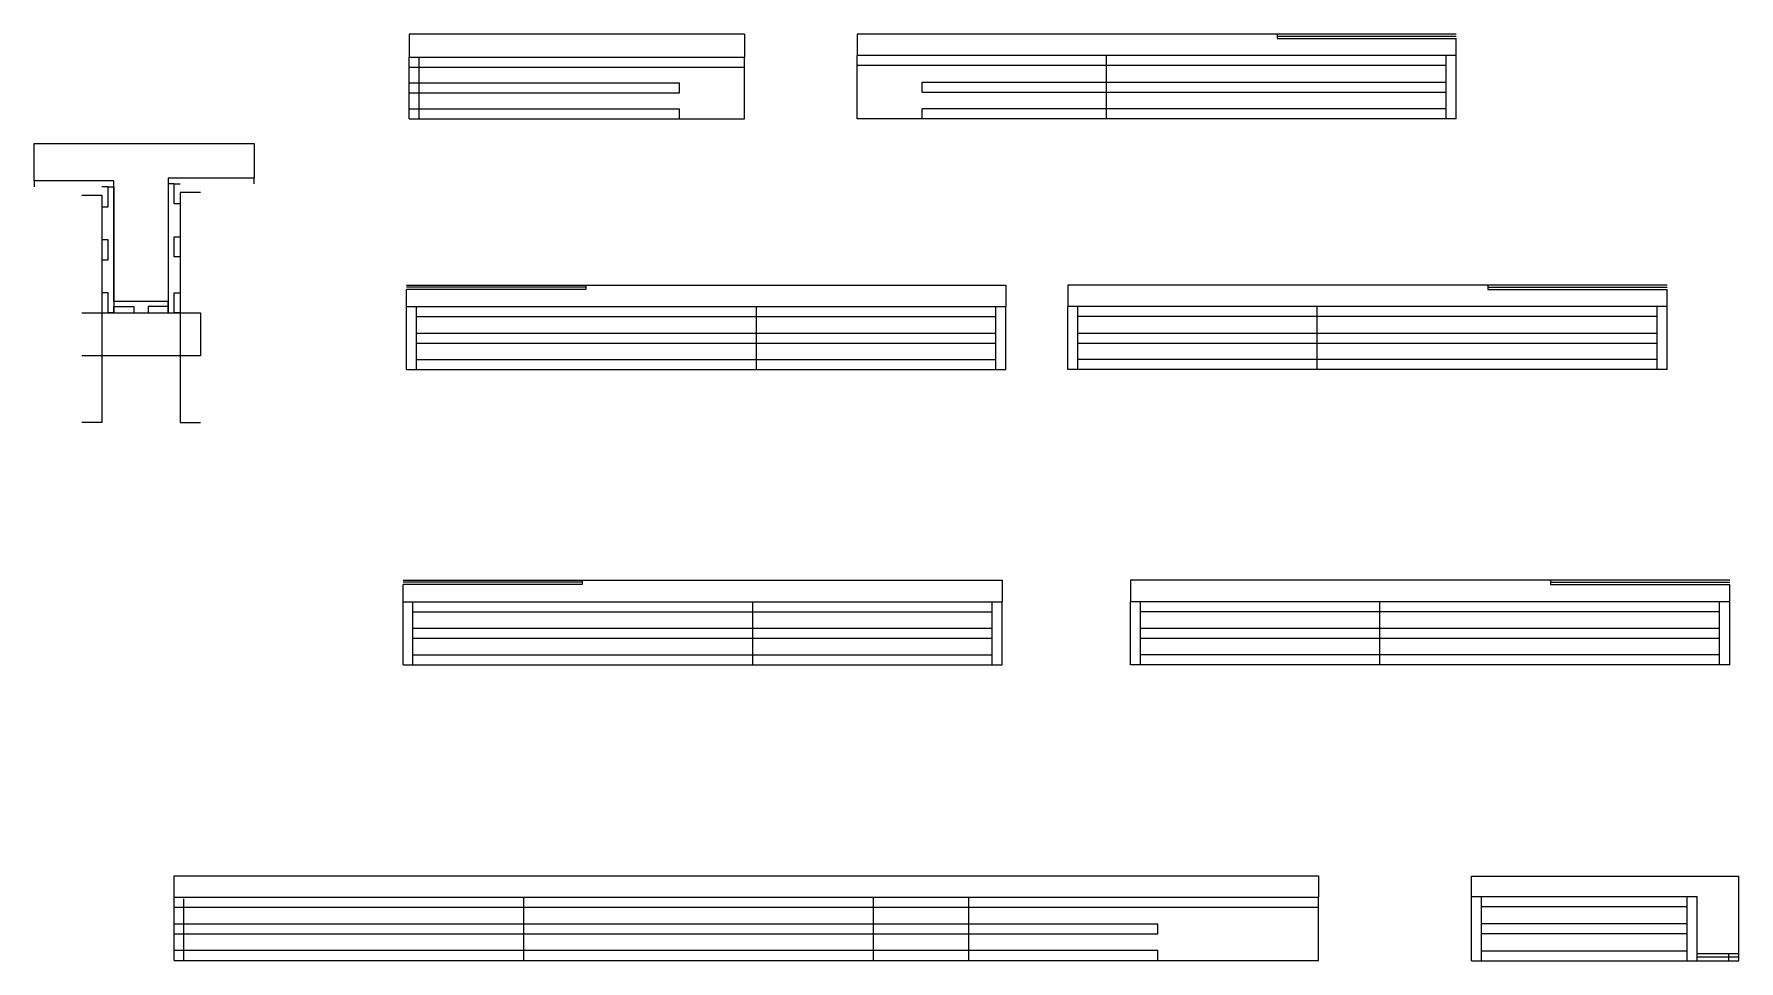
# Model space of a CAD drawing. Header units: metres. Extents: x 4628 to 5817, y 5237 to 5883.
import ezdxf

# ---------------------------------------------------------------- set-up
doc = ezdxf.new("R2010")
doc.units = ezdxf.units.M
for name, color, linetype in [('CONCRETO', 7, 'Continuous'), ('COTA', 7, 'Continuous'), ('Madeira', 7, 'Continuous'), ('Painéis', 7, 'Continuous'), ('SARR_2.2x7', 7, 'Continuous'), ('SARR_3.5x7', 7, 'Continuous'), ('SARR_EDITAR', 7, 'Continuous')]:
    doc.layers.add(name, color=color, linetype=linetype)

msp = doc.modelspace()

# ---------------------------------------------------------------- linework, layer by layer
at = {"layer": 'CONCRETO', "color": 7, "lineweight": 25}
msp.add_lwpolyline([(4627.9, 5780.9), (4627.9, 5806.9), (4781.5, 5806.9), (4781.5, 5782.9), (4721.5, 5782.9), (4721.5, 5696.9), (4683.5, 5696.9), (4683.5, 5780.9)], dxfattribs=at)
at = {"layer": 'COTA', "color": 7, "lineweight": 25}
for p, q in [((4889.6, 5883.3), (4889.6, 5867.3)), ((5123.6, 5883.3), (4889.6, 5883.3)), ((5123.6, 5883.3), (5123.6, 5867.3)), ((5202.1, 5883.3), (5202.1, 5868.3)), ((5495.1, 5883.3), (5202.1, 5883.3)), ((5620.1, 5868.3), (5620.1, 5880.3)), ((4887.8, 5693.3), (4887.8, 5705.3)), ((5012.8, 5708.3), (5305.8, 5708.3)), ((5305.8, 5708.3), (5305.8, 5693.3)), ((5349.2, 5708.3), (5349.2, 5693.3)), ((5642.2, 5708.3), (5349.2, 5708.3)), ((5767.2, 5693.3), (5767.2, 5705.3)), ((4885.3, 5487.5), (4885.3, 5499.5)), ((5010.3, 5502.5), (5303.3, 5502.5)), ((5303.3, 5502.5), (5303.3, 5487.5)), ((5392.9, 5502.5), (5392.9, 5487.5)), ((5685.9, 5502.5), (5392.9, 5502.5)), ((5810.9, 5487.5), (5810.9, 5499.5)), ((4725.5, 5281.4), (4725.5, 5296.4)), ((4725.5, 5296.4), (5524, 5296.4)), ((5524, 5296.4), (5524, 5281.4)), ((5630.8, 5282), (5630.8, 5296)), ((5630.8, 5296), (5817.3, 5296)), ((5817.3, 5242), (5817.3, 5296))]:
    msp.add_line(p, q, dxfattribs=at)
at = {"layer": 'Madeira', "color": 7, "lineweight": 25}
for points in [[(4675.1, 5762.9), (4679.5, 5762.9), (4679.5, 5776.9), (4675.1, 5776.9)], [(4729.9, 5764.9), (4725.5, 5764.9), (4725.5, 5778.9), (4729.9, 5778.9)], [(4675.1, 5725.9), (4679.5, 5725.9), (4679.5, 5739.9), (4675.1, 5739.9)], [(4729.9, 5727.9), (4725.5, 5727.9), (4725.5, 5741.9), (4729.9, 5741.9)], [(4675.1, 5688.9), (4679.5, 5688.9), (4679.5, 5702.9), (4675.1, 5702.9)], [(4729.9, 5688.9), (4725.5, 5688.9), (4725.5, 5702.9), (4729.9, 5702.9)], [(4683.5, 5688.9), (4683.5, 5693.3), (4697.5, 5693.3), (4697.5, 5688.9)], [(4721.5, 5688.9), (4721.5, 5693.3), (4707.5, 5693.3), (4707.5, 5688.9)]]:
    msp.add_lwpolyline(points, dxfattribs=at)
at = {"layer": 'Painéis', "color": 7, "lineweight": 25}
for p, q in [((4889.6, 5867.3), (5123.6, 5867.3)), ((4889.6, 5824.3), (4889.6, 5867.3)), ((5123.6, 5824.3), (5123.6, 5867.3)), ((5620.1, 5868.3), (5202.1, 5868.3)), ((5202.1, 5824.3), (5202.1, 5868.3)), ((5376.1, 5824.3), (5376.1, 5868.3)), ((5620.1, 5824.3), (5620.1, 5868.3)), ((4889.6, 5824.3), (5123.6, 5824.3)), ((5620.1, 5824.3), (5202.1, 5824.3)), ((4887.8, 5693.3), (5305.8, 5693.3)), ((4887.8, 5649.3), (4887.8, 5693.3)), ((5131.8, 5649.3), (5131.8, 5693.3)), ((5305.8, 5649.3), (5305.8, 5693.3)), ((5767.2, 5693.3), (5349.2, 5693.3)), ((5349.2, 5649.3), (5349.2, 5693.3)), ((5523.2, 5649.3), (5523.2, 5693.3)), ((5767.2, 5649.3), (5767.2, 5693.3)), ((4887.8, 5649.3), (5305.8, 5649.3)), ((5767.2, 5649.3), (5349.2, 5649.3)), ((4885.3, 5487.5), (5303.3, 5487.5)), ((4885.3, 5443.5), (4885.3, 5487.5)), ((5129.3, 5443.5), (5129.3, 5487.5)), ((5303.3, 5443.5), (5303.3, 5487.5)), ((5810.9, 5487.5), (5392.9, 5487.5)), ((5392.9, 5443.5), (5392.9, 5487.5)), ((5566.9, 5443.5), (5566.9, 5487.5)), ((5810.9, 5443.5), (5810.9, 5487.5)), ((4885.3, 5443.5), (5303.3, 5443.5)), ((5810.9, 5443.5), (5392.9, 5443.5)), ((4725.5, 5281.4), (5524, 5281.4)), ((4725.5, 5237.4), (4725.5, 5281.4)), ((4969.5, 5237.4), (4969.5, 5281.4)), ((5213.5, 5237.4), (5213.5, 5281.4)), ((5213.5, 5237.4), (5213.5, 5281.4)), ((5280, 5237.4), (5280, 5281.4)), ((5524, 5237.4), (5524, 5281.4)), ((5630.8, 5282), (5788.3, 5282)), ((5630.8, 5237), (5630.8, 5282)), ((5788.3, 5242), (5788.3, 5282)), ((4725.5, 5237.4), (5524, 5237.4)), ((5630.8, 5237), (5817.3, 5237)), ((5817.3, 5242), (5788.3, 5242)), ((5817.3, 5237), (5817.3, 5242))]:
    msp.add_line(p, q, dxfattribs=at)
for points in [[(5620.1, 5883.3), (5495.1, 5883.3), (5495.1, 5880.3), (5620.1, 5880.3)], [(4683.5, 5776.9), (4683.5, 5780.9), (4627.9, 5780.9), (4627.9, 5776.9)], [(4781.5, 5778.9), (4781.5, 5782.9), (4721.5, 5782.9), (4721.5, 5778.9)], [(4679.5, 5776.9), (4683.5, 5776.9), (4683.5, 5688.9), (4679.5, 5688.9)], [(4725.5, 5778.9), (4721.5, 5778.9), (4721.5, 5688.9), (4725.5, 5688.9)], [(4887.8, 5708.3), (5012.8, 5708.3), (5012.8, 5705.3), (4887.8, 5705.3)], [(5767.2, 5708.3), (5642.2, 5708.3), (5642.2, 5705.3), (5767.2, 5705.3)], [(4721.5, 5693.3), (4721.5, 5696.9), (4683.5, 5696.9), (4683.5, 5693.3)], [(4885.3, 5502.5), (5010.3, 5502.5), (5010.3, 5499.5), (4885.3, 5499.5)], [(5810.9, 5502.5), (5685.9, 5502.5), (5685.9, 5499.5), (5810.9, 5499.5)]]:
    msp.add_lwpolyline(points, dxfattribs=at)
at = {"layer": 'SARR_2.2x7', "color": 7, "lineweight": 25}
for p, q in [((4896.5, 5824.3), (4896.5, 5867.3)), ((5613.2, 5824.3), (5613.2, 5868.3)), ((4889.6, 5860.3), (5123.6, 5860.3)), ((5376.1, 5861.3), (5202.1, 5861.3)), ((5613.2, 5861.3), (5376.1, 5861.3)), ((4889.6, 5849.3), (5078.1, 5849.3)), ((4889.6, 5842.3), (5078.1, 5842.3)), ((5078.1, 5842.3), (5078.1, 5849.3)), ((5247.6, 5849.8), (5376.1, 5849.8)), ((5247.6, 5842.8), (5247.6, 5849.8)), ((5247.6, 5842.8), (5376.1, 5842.8)), ((5376.1, 5849.8), (5613.2, 5849.8)), ((5376.1, 5842.8), (5613.2, 5842.8)), ((4889.6, 5831.3), (5078.1, 5831.3)), ((5078.1, 5824.3), (5078.1, 5831.3)), ((5376.1, 5831.3), (5247.6, 5831.3)), ((5247.6, 5824.3), (5247.6, 5831.3)), ((5613.2, 5831.3), (5376.1, 5831.3)), ((4894.7, 5649.3), (4894.7, 5693.3)), ((4894.7, 5686.3), (5131.8, 5686.3)), ((5131.8, 5686.3), (5298.8, 5686.3)), ((5298.8, 5649.3), (5298.8, 5693.3)), ((5356.1, 5649.3), (5356.1, 5693.3)), ((5523.2, 5686.3), (5356.1, 5686.3)), ((5760.2, 5686.3), (5523.2, 5686.3)), ((5760.2, 5649.3), (5760.2, 5693.3)), ((4894.7, 5674.8), (5131.8, 5674.8)), ((5131.8, 5674.8), (5298.8, 5674.8)), ((5356.1, 5674.8), (5523.2, 5674.8)), ((5523.2, 5674.8), (5760.2, 5674.8)), ((4894.7, 5667.8), (5131.8, 5667.8)), ((5131.8, 5667.8), (5298.8, 5667.8)), ((5356.1, 5667.8), (5523.2, 5667.8)), ((5523.2, 5667.8), (5760.2, 5667.8)), ((4894.7, 5656.3), (5131.8, 5656.3)), ((5131.8, 5656.3), (5298.8, 5656.3)), ((5523.2, 5656.3), (5356.1, 5656.3)), ((5760.2, 5656.3), (5523.2, 5656.3)), ((4892.2, 5443.5), (4892.2, 5487.5)), ((5296.3, 5443.5), (5296.3, 5487.5)), ((5399.8, 5443.5), (5399.8, 5487.5)), ((5803.9, 5443.5), (5803.9, 5487.5)), ((4892.2, 5480.5), (5129.3, 5480.5)), ((5129.3, 5480.5), (5296.3, 5480.5)), ((5566.9, 5480.5), (5399.8, 5480.5)), ((5803.9, 5480.5), (5566.9, 5480.5)), ((4892.2, 5469), (5129.3, 5469)), ((4892.2, 5462), (5129.3, 5462)), ((5129.3, 5469), (5296.3, 5469)), ((5129.3, 5462), (5296.3, 5462)), ((5399.8, 5469), (5566.9, 5469)), ((5399.8, 5462), (5566.9, 5462)), ((5566.9, 5469), (5803.9, 5469)), ((5566.9, 5462), (5803.9, 5462)), ((4892.2, 5450.5), (5129.3, 5450.5)), ((5129.3, 5450.5), (5296.3, 5450.5)), ((5566.9, 5450.5), (5399.8, 5450.5)), ((5803.9, 5450.5), (5566.9, 5450.5)), ((5637.8, 5237), (5637.8, 5282)), ((5781.3, 5237), (5781.3, 5282)), ((5788.3, 5237), (5788.3, 5282)), ((4725.5, 5274.4), (4969.5, 5274.4)), ((4732.4, 5237.4), (4732.4, 5280.4)), ((4969.5, 5274.4), (5213.5, 5274.4)), ((5213.5, 5274.4), (5280, 5274.4)), ((5280, 5274.4), (5524, 5274.4)), ((5637.8, 5275), (5781.3, 5275)), ((4725.5, 5262.9), (4969.5, 5262.9)), ((4969.5, 5262.9), (5213.5, 5262.9)), ((5213.5, 5262.9), (5280, 5262.9)), ((5280, 5262.9), (5412, 5262.9)), ((5412, 5255.9), (5412, 5262.9)), ((5637.8, 5263), (5781.3, 5263)), ((4725.5, 5255.9), (4969.5, 5255.9)), ((4969.5, 5255.9), (5213.5, 5255.9)), ((5213.5, 5255.9), (5280, 5255.9)), ((5280, 5255.9), (5412, 5255.9)), ((5637.8, 5256), (5781.3, 5256)), ((4725.5, 5244.4), (4969.5, 5244.4)), ((4969.5, 5244.4), (5213.5, 5244.4)), ((5213.5, 5244.4), (5280, 5244.4)), ((5280, 5244.4), (5412, 5244.4)), ((5412, 5237.4), (5412, 5244.4)), ((5637.8, 5244), (5781.3, 5244)), ((5810.3, 5237), (5810.3, 5242))]:
    msp.add_line(p, q, dxfattribs=at)
at = {"layer": 'SARR_3.5x7', "color": 7, "lineweight": 25}
for points in [[(4661.1, 5770.9), (4675.1, 5770.9), (4675.1, 5612.5), (4661.1, 5612.5)], [(4743.9, 5772.9), (4729.9, 5772.9), (4729.9, 5612.5), (4743.9, 5612.5)], [(4661.1, 5688.9), (4743.9, 5688.9), (4743.9, 5658.9), (4661.1, 5658.9)]]:
    msp.add_lwpolyline(points, dxfattribs=at)
at = {"layer": 'SARR_EDITAR', "color": 7, "lineweight": 25}
for p, q in [((5495.1, 5881.8), (5620.1, 5881.8)), ((5012.8, 5706.8), (4887.8, 5706.8)), ((5642.2, 5706.8), (5767.2, 5706.8)), ((5010.3, 5501), (4885.3, 5501)), ((5685.9, 5501), (5810.9, 5501)), ((5817.3, 5239.5), (5788.3, 5239.5))]:
    msp.add_line(p, q, dxfattribs=at)

doc.saveas('drawing.dxf')
